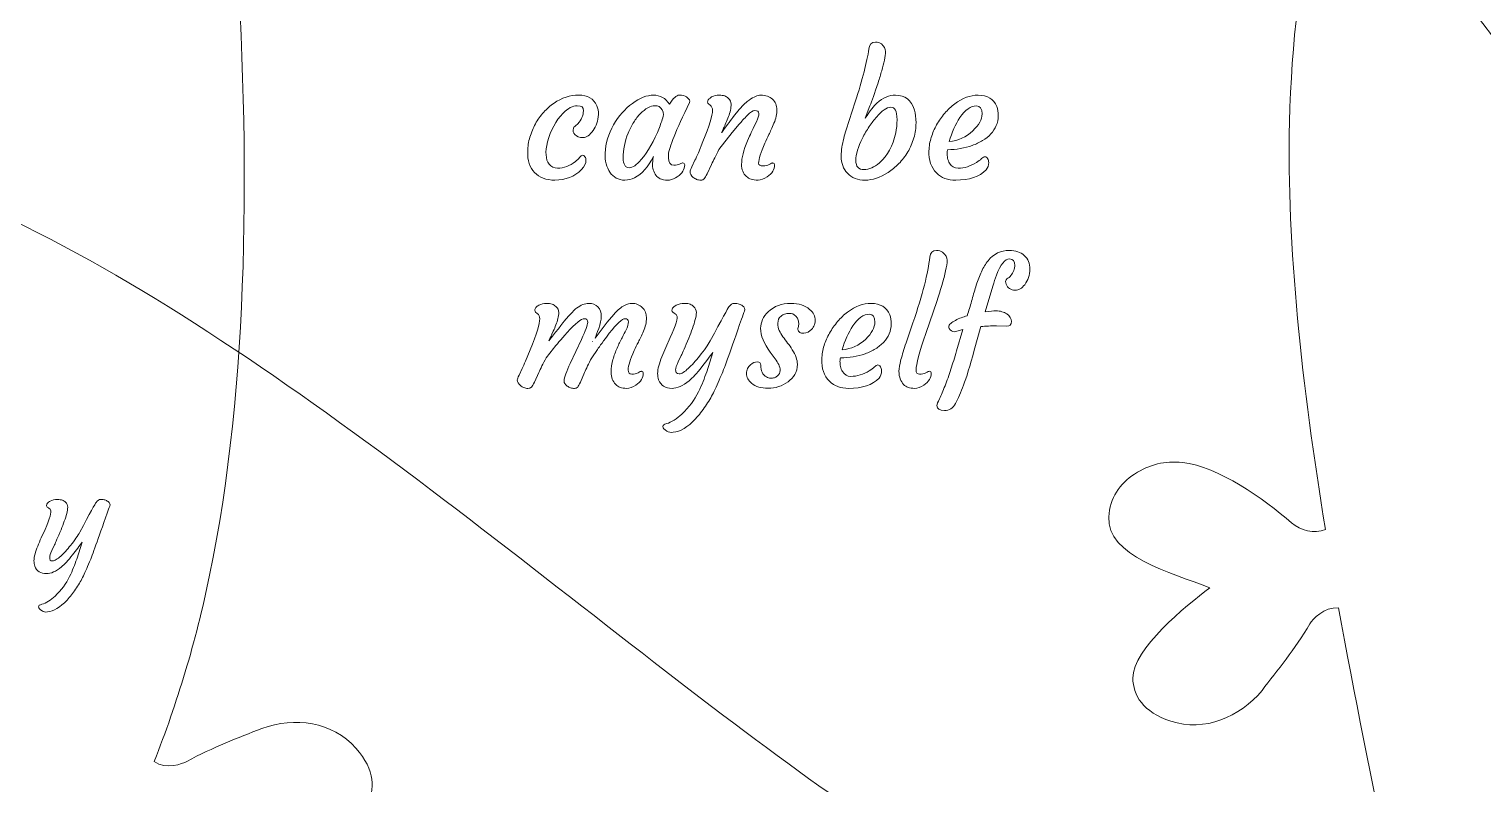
# Model space of a CAD drawing. Header units: inches. Extents: x -160 to 752, y 28 to 782.
# Drawn here: x -26.9 to 164.7, y 451.7 to 551.2 of the extents above; entities that cross this region are included whole.
import ezdxf

# ---------------------------------------------------------------- set-up
doc = ezdxf.new("R2010")
doc.units = ezdxf.units.IN
doc.header["$MEASUREMENT"] = 0
doc.layers.add('_U+0421_U+043B_U+043E_U+0439 1', color=7, linetype='Continuous')

# ---------------------------------------------------------------- blocks, each defined once
blk = doc.blocks.new('block 2')
at = {"layer": '_U+0421_U+043B_U+043E_U+0439 1', "color": 12, "lineweight": 9, "true_color": 0xe30513}
for points, knots in [([(305.09, 27.81), (184.24, 132.09), (55.29, 227.61), (-54.65, 344.61), (-130.38, 432.04), (-160.47, 554.53), (-106.38, 659.79), (-61.65, 746.82), (0.67, 769.94), (55.4, 761.15), (152.47, 745.58), (244.36, 626.03), (305, 559.17), (383.27, 640.56), (469.58, 781.89), (597.36, 753.44), (657.3, 740.1), (700.3, 699.79), (723.45, 645.65), (746.6, 591.54), (751.52, 539.49), (735.49, 482.62), (690.02, 321.27), (429.51, 136.47), (305.09, 27.81), (305.09, 27.81), (305.09, 27.81), (305.09, 27.81)], [0, 0, 0, 0, 1, 1, 1, 2, 2, 2, 3, 3, 3, 4, 4, 4, 5, 5, 5, 6, 6, 6, 7, 7, 7, 8, 8, 8, 9, 9, 9, 9]), ([(-74.6, 369.93), (-51.73, 392.1), (-28.86, 414.27), (-14.44, 445.06), (-12.86, 444.77), (-11.31, 443.51), (-10.8, 442.02), (-9.23, 437.38), (-6.3, 430.75), (-2.46, 427.86), (-0.59, 426.45), (1.41, 425.89), (3.74, 425.97), (6.08, 426.04), (8.19, 427.06), (9.54, 429.08), (12.43, 433.4), (6.17, 439.65), (2.83, 443.9), (6.79, 444.41), (15.64, 445.65), (17.61, 449.01), (18.72, 450.91), (18.76, 453.55), (16.18, 456.45), (13.07, 459.97), (8.11, 460.61), (3.79, 459.07), (0.63, 457.79), (-2.67, 456.6), (-6.11, 454.71), (-6.7, 454.39), (-8.8, 453.59), (-10.41, 454.7), (-7.37, 462.48), (-4.97, 470.27), (-3.11, 479.25), (7.32, 529.36), (-2.38, 600), (-9.7, 648.16), (-12.62, 667.31), (-15.06, 683.43), (-17.37, 696.89), (-15.87, 697.44), (-14.1, 697.02), (-12.9, 696), (-9.17, 692.83), (-3.26, 688.64), (1.52, 688.12), (3.85, 687.87), (5.86, 688.41), (7.82, 689.67), (9.79, 690.94), (11.08, 692.89), (11.2, 695.32), (11.47, 700.51), (2.89, 702.67), (-2.15, 704.61), (0.99, 707.07), (7.95, 712.67), (7.91, 716.57), (7.9, 718.77), (6.58, 721.06), (2.88, 722.23), (-1.6, 723.65), (-6.19, 721.66), (-9.11, 718.12), (-11.16, 715.4), (-13.39, 712.69), (-15.37, 709.3), (-15.71, 708.72), (-17.4, 707.02), (-19.35, 707.13), (-22.07, 722.42), (-24.5, 735.04), (-26.94, 747.65)], [0, 0, 0, 0, 1, 1, 1, 2, 2, 2, 3, 3, 3, 4, 4, 4, 5, 5, 5, 6, 6, 6, 7, 7, 7, 8, 8, 8, 9, 9, 9, 10, 10, 10, 11, 11, 11, 12, 12, 12, 13, 13, 13, 14, 14, 14, 15, 15, 15, 16, 16, 16, 17, 17, 17, 18, 18, 18, 19, 19, 19, 20, 20, 20, 21, 21, 21, 22, 22, 22, 23, 23, 23, 24, 24, 24, 25, 25, 25, 25]), ([(579.12, 671.93), (563.35, 665.62), (547.38, 659.03), (531.38, 646.39), (532.3, 644.66), (534.52, 644.38), (535.19, 644.39), (539.12, 644.46), (542.59, 643.97), (545.98, 643.63), (550.52, 642.98), (554.61, 640.09), (555.73, 635.53), (556.65, 631.76), (555.39, 629.45), (553.52, 628.29), (550.2, 626.23), (541.8, 629.26), (538.06, 630.66), (539.03, 625.35), (541.65, 616.89), (537.08, 614.42), (534.94, 613.26), (532.6, 613.35), (530.5, 614.37), (528.4, 615.39), (526.9, 616.82), (525.9, 618.95), (523.85, 623.29), (524.35, 630.52), (525.12, 635.36), (525.37, 636.92), (524.81, 638.65), (523.55, 639.64), (517.37, 633.8), (510.59, 626.3), (504.32, 617.9), (480.88, 586.49), (456.69, 534.63), (430.41, 501.71), (431.53, 500.11), (433.73, 499.78), (434.4, 499.87), (438.28, 500.41), (441.79, 500.35), (445.2, 500.42), (449.79, 500.32), (454.19, 497.95), (455.85, 493.55), (457.22, 489.92), (456.25, 487.47), (454.53, 486.1), (451.49, 483.65), (442.78, 485.65), (438.9, 486.59), (440.51, 481.43), (444.12, 473.35), (439.89, 470.35), (437.9, 468.94), (435.57, 468.75), (433.36, 469.51), (431.15, 470.26), (429.49, 471.5), (428.24, 473.49), (425.68, 477.56), (425.31, 484.79), (425.49, 489.69), (425.55, 491.26), (424.78, 492.92), (423.41, 493.75), (394.21, 462), (361.88, 456.55), (326.54, 457.86), (291.19, 459.16), (252.36, 466.43), (220.23, 490.95), (188.11, 515.47), (162.7, 557.24), (136.22, 588.28), (114.09, 614.22), (90.28, 633.24), (69, 643.8), (67.84, 642.22), (68.55, 640.1), (68.85, 639.5), (70.61, 635.99), (71.68, 632.65), (72.83, 629.44), (74.21, 625.07), (73.38, 620.13), (69.75, 617.15), (66.75, 614.69), (64.12, 614.83), (62.26, 616.01), (58.97, 618.11), (58.07, 626.99), (57.71, 630.97), (53.34, 627.79), (46.86, 621.78), (42.65, 624.83), (40.68, 626.26), (39.75, 628.4), (39.76, 630.74), (39.77, 633.07), (40.41, 635.05), (41.89, 636.87), (44.92, 640.59), (51.66, 643.27), (56.35, 644.67), (57.86, 645.12), (59.18, 646.38), (59.53, 647.94), (34.92, 656.84), (11.32, 654.93), (-10.35, 652.42)], [0, 0, 0, 0, 1, 1, 1, 2, 2, 2, 3, 3, 3, 4, 4, 4, 5, 5, 5, 6, 6, 6, 7, 7, 7, 8, 8, 8, 9, 9, 9, 10, 10, 10, 11, 11, 11, 12, 12, 12, 13, 13, 13, 14, 14, 14, 15, 15, 15, 16, 16, 16, 17, 17, 17, 18, 18, 18, 19, 19, 19, 20, 20, 20, 21, 21, 21, 22, 22, 22, 23, 23, 23, 24, 24, 24, 25, 25, 25, 26, 26, 26, 27, 27, 27, 28, 28, 28, 29, 29, 29, 30, 30, 30, 31, 31, 31, 32, 32, 32, 33, 33, 33, 34, 34, 34, 35, 35, 35, 36, 36, 36, 37, 37, 37, 38, 38, 38, 38]), ([(202.44, 671.17), (195.75, 663.17), (189.05, 655.16), (182.65, 646.94), (183.91, 645.43), (186.66, 645.78), (187.31, 645.92), (191.14, 646.8), (194.64, 647.03), (198.03, 647.39), (202.61, 647.69), (207.2, 645.7), (209.23, 641.47), (210.91, 637.97), (210.14, 635.45), (208.55, 633.93), (205.74, 631.23), (196.89, 632.47), (192.94, 633.07), (194.99, 628.07), (199.28, 620.34), (195.32, 616.98), (193.46, 615.41), (191.15, 615.01), (188.89, 615.58), (186.62, 616.15), (184.86, 617.24), (183.44, 619.11), (180.55, 622.94), (179.55, 630.12), (179.31, 635.01), (179.24, 636.59), (178.33, 638.17), (176.89, 638.88), (156.3, 611.06), (140.22, 580.92), (139.22, 538.99), (138.83, 522.56), (140.86, 504.25), (143.95, 485.26), (142.45, 484.71), (140.68, 485.14), (139.48, 486.16), (135.77, 489.35), (129.88, 493.57), (125.1, 494.11), (122.77, 494.37), (120.76, 493.84), (118.8, 492.59), (116.82, 491.33), (115.52, 489.39), (115.39, 486.96), (115.1, 481.77), (123.66, 479.57), (128.7, 477.61), (125.55, 475.16), (118.56, 469.59), (118.57, 465.69), (118.58, 463.49), (119.89, 461.2), (123.58, 460.01), (128.05, 458.57), (132.65, 460.54), (135.59, 464.06), (137.66, 466.77), (139.89, 469.47), (141.9, 472.85), (142.24, 473.43), (143.74, 475.08), (145.69, 474.96), (153.89, 429.36), (167.2, 379.68), (169.63, 336.63), (171.52, 302.97), (166.76, 273.36), (158.81, 245.7), (157.22, 245.88), (155.92, 246.8), (155.31, 248.26), (153.42, 252.77), (150.03, 259.18), (146, 261.79), (144.03, 263.07), (142, 263.49), (139.68, 263.25), (137.35, 263.01), (135.32, 261.85), (134.11, 259.74), (131.53, 255.23), (138.21, 249.43), (141.84, 245.43), (137.93, 244.64), (129.19, 242.79), (127.46, 239.29), (126.48, 237.32), (126.63, 234.69), (129.4, 231.97), (132.76, 228.68), (137.75, 228.39), (141.95, 230.23), (145.01, 231.72), (148.22, 233.14), (151.52, 235.27), (152.09, 235.63), (154.12, 236.57), (155.81, 235.58), (148.91, 213.97), (140.15, 193.26), (131.51, 172.71)], [0, 0, 0, 0, 1, 1, 1, 2, 2, 2, 3, 3, 3, 4, 4, 4, 5, 5, 5, 6, 6, 6, 7, 7, 7, 8, 8, 8, 9, 9, 9, 10, 10, 10, 11, 11, 11, 12, 12, 12, 13, 13, 13, 14, 14, 14, 15, 15, 15, 16, 16, 16, 17, 17, 17, 18, 18, 18, 19, 19, 19, 20, 20, 20, 21, 21, 21, 22, 22, 22, 23, 23, 23, 24, 24, 24, 25, 25, 25, 26, 26, 26, 27, 27, 27, 28, 28, 28, 29, 29, 29, 30, 30, 30, 31, 31, 31, 32, 32, 32, 33, 33, 33, 34, 34, 34, 35, 35, 35, 36, 36, 36, 36]), ([(-133.18, 526.04), (-108.39, 533.44), (-83.6, 540.85), (-55.47, 535.1), (-54.61, 536.86), (-55.84, 539.06), (-56.24, 539.6), (-58.58, 542.75), (-60.21, 545.86), (-61.91, 548.81), (-64.03, 552.88), (-64.07, 557.88), (-61.02, 561.45), (-58.5, 564.4), (-55.88, 564.72), (-53.85, 563.88), (-50.24, 562.39), (-47.8, 553.8), (-46.76, 549.95), (-43.01, 553.84), (-37.67, 560.89), (-33, 558.62), (-30.8, 557.56), (-29.51, 555.61), (-29.12, 553.31), (-28.72, 551.01), (-29.01, 548.95), (-30.14, 546.9), (-32.48, 542.7), (-38.64, 538.89), (-43.02, 536.7), (-44.43, 535.99), (-45.61, 534.2), (-45.68, 532.6), (-43.53, 531.93), (-41.35, 531.19), (-39.15, 530.35), (-4.07, 517.06), (36.62, 481.68), (67.42, 458.65), (98.21, 435.62), (119.11, 424.94), (144.76, 406.58), (170.42, 388.23), (200.83, 362.19), (232.92, 357.15), (265.02, 352.1), (298.81, 368.05), (336.18, 364.29), (362.16, 361.67), (390.05, 349.49), (418.01, 335.27), (417.56, 333.74), (416.16, 332.58), (414.62, 332.23), (409.84, 331.15), (402.94, 328.94), (399.66, 325.43), (398.06, 323.72), (397.29, 321.79), (397.12, 319.46), (396.95, 317.13), (397.73, 314.93), (399.6, 313.37), (403.59, 310.04), (410.47, 315.6), (415.05, 318.47), (415.14, 314.48), (415.43, 305.55), (418.57, 303.23), (420.34, 301.93), (422.95, 301.61), (426.11, 303.86), (429.94, 306.59), (431.11, 311.46), (430.03, 315.92), (429.09, 319.19), (428.26, 322.6), (426.74, 326.22), (426.48, 326.84), (425.92, 329.01), (427.18, 330.5), (436.29, 325.75), (445.6, 320.79), (454.68, 316.03), (470.92, 307.53), (487.23, 299.46), (503.26, 291.59), (502.8, 290.06), (501.4, 288.89), (499.86, 288.55), (495.08, 287.47), (488.18, 285.26), (484.9, 281.75), (483.3, 280.03), (482.53, 278.11), (482.36, 275.78), (482.19, 273.45), (482.97, 271.25), (484.84, 269.68), (488.83, 266.36), (495.71, 271.91), (500.29, 274.79), (500.38, 270.79), (500.67, 261.87), (503.81, 259.55), (505.58, 258.24), (508.2, 257.93), (511.36, 260.18), (515.18, 262.91), (516.35, 267.77), (515.27, 272.23), (514.33, 275.51), (513.5, 278.92), (511.98, 282.54), (511.72, 283.16), (511.3, 285.41), (512.56, 286.9), (532.97, 276.97), (553.26, 267.38), (573.56, 257.79)], [0, 0, 0, 0, 1, 1, 1, 2, 2, 2, 3, 3, 3, 4, 4, 4, 5, 5, 5, 6, 6, 6, 7, 7, 7, 8, 8, 8, 9, 9, 9, 10, 10, 10, 11, 11, 11, 12, 12, 12, 13, 13, 13, 14, 14, 14, 15, 15, 15, 16, 16, 16, 17, 17, 17, 18, 18, 18, 19, 19, 19, 20, 20, 20, 21, 21, 21, 22, 22, 22, 23, 23, 23, 24, 24, 24, 25, 25, 25, 26, 26, 26, 27, 27, 27, 28, 28, 28, 29, 29, 29, 30, 30, 30, 31, 31, 31, 32, 32, 32, 33, 33, 33, 34, 34, 34, 35, 35, 35, 36, 36, 36, 37, 37, 37, 38, 38, 38, 39, 39, 39, 40, 40, 40, 40])]:
    blk.add_open_spline(points, degree=3, knots=knots, dxfattribs=at)
at = {"layer": '_U+0421_U+043B_U+043E_U+0439 1', "lineweight": 0}
for points, knots in [([(80.13, 534.48), (80.13, 534.89), (80.16, 535.29), (80.22, 535.67), (80.28, 536.05), (80.36, 536.43), (80.46, 536.82), (80.55, 537.2), (80.66, 537.59), (80.78, 537.98), (80.78, 537.98), (81.98, 541.64), (81.98, 541.64), (82.93, 544.62), (83.53, 546.94), (83.77, 548.61), (83.85, 549.21), (84.15, 549.52), (84.65, 549.52), (84.95, 549.52), (85.21, 549.44), (85.42, 549.28), (85.79, 548.97), (85.98, 548.65), (85.97, 548.3), (85.96, 547.95), (85.91, 547.57), (85.82, 547.14), (85.73, 546.71), (85.61, 546.25), (85.47, 545.75), (85.33, 545.25), (85.17, 544.73), (84.99, 544.17), (84.52, 542.76), (84.16, 541.74), (83.92, 541.11), (83.92, 541.11), (83.31, 539.51), (83.31, 539.51), (83.93, 540.48), (84.44, 541.14), (84.83, 541.49), (85.62, 542.19), (86.44, 542.53), (87.29, 542.53), (88.54, 542.53), (89.38, 541.88), (89.79, 540.57), (89.92, 540.12), (89.99, 539.56), (89.99, 538.89), (89.99, 538.22), (89.9, 537.55), (89.7, 536.89), (89.5, 536.23), (89.24, 535.61), (88.9, 535.04), (88.56, 534.48), (88.17, 533.96), (87.72, 533.5), (87.28, 533.05), (86.81, 532.66), (86.32, 532.34), (85.27, 531.67), (84.26, 531.33), (83.28, 531.33), (82.29, 531.33), (81.52, 531.63), (80.95, 532.23), (80.4, 532.83), (80.13, 533.58), (80.13, 534.48), (80.13, 534.48), (80.13, 534.48), (80.13, 534.48)], [0, 0, 0, 0, 1, 1, 1, 2, 2, 2, 3, 3, 3, 4, 4, 4, 5, 5, 5, 6, 6, 6, 7, 7, 7, 8, 8, 8, 9, 9, 9, 10, 10, 10, 11, 11, 11, 12, 12, 12, 13, 13, 13, 14, 14, 14, 15, 15, 15, 16, 16, 16, 17, 17, 17, 18, 18, 18, 19, 19, 19, 20, 20, 20, 21, 21, 21, 22, 22, 22, 23, 23, 23, 24, 24, 24, 25, 25, 25, 25]), ([(38.81, 535.14), (38.82, 535.76), (38.92, 536.38), (39.1, 537), (39.29, 537.61), (39.53, 538.2), (39.83, 538.75), (40.14, 539.3), (40.5, 539.81), (40.92, 540.27), (41.33, 540.74), (41.79, 541.14), (42.28, 541.47), (43.31, 542.18), (44.4, 542.53), (45.53, 542.53), (46.7, 542.53), (47.5, 542.07), (47.93, 541.13), (48.08, 540.8), (48.15, 540.41), (48.13, 539.99), (48.12, 539.56), (48.05, 539.17), (47.92, 538.82), (47.79, 538.46), (47.63, 538.15), (47.44, 537.87), (47, 537.24), (46.56, 536.93), (46.12, 536.93), (45.63, 536.93), (45.26, 537.06), (45.03, 537.33), (44.82, 537.57), (44.76, 537.84), (44.84, 538.16), (44.86, 538.25), (44.92, 538.34), (45.03, 538.41), (45.14, 538.49), (45.27, 538.61), (45.44, 538.77), (45.9, 539.26), (46.14, 539.83), (46.16, 540.48), (46.18, 540.92), (45.91, 541.14), (45.35, 541.14), (44.75, 541.14), (44.12, 540.81), (43.46, 540.13), (42.51, 539.15), (41.83, 537.9), (41.44, 536.37), (41.09, 535.04), (41.16, 534.07), (41.63, 533.45), (41.91, 533.09), (42.28, 532.91), (42.76, 532.91), (43.57, 532.91), (44.35, 533.2), (45.1, 533.77), (45.33, 533.95), (45.52, 534.13), (45.66, 534.32), (45.8, 534.51), (45.94, 534.6), (46.06, 534.6), (46.18, 534.6), (46.28, 534.54), (46.36, 534.42), (46.45, 534.31), (46.49, 534.15), (46.49, 533.97), (46.49, 533.54), (46.3, 533.13), (45.92, 532.72), (44.95, 531.79), (43.78, 531.33), (42.41, 531.33), (41.25, 531.33), (40.35, 531.66), (39.71, 532.33), (39.08, 532.98), (38.78, 533.92), (38.81, 535.14), (38.81, 535.14), (38.81, 535.14), (38.81, 535.14)], [0, 0, 0, 0, 1, 1, 1, 2, 2, 2, 3, 3, 3, 4, 4, 4, 5, 5, 5, 6, 6, 6, 7, 7, 7, 8, 8, 8, 9, 9, 9, 10, 10, 10, 11, 11, 11, 12, 12, 12, 13, 13, 13, 14, 14, 14, 15, 15, 15, 16, 16, 16, 17, 17, 17, 18, 18, 18, 19, 19, 19, 20, 20, 20, 21, 21, 21, 22, 22, 22, 23, 23, 23, 24, 24, 24, 25, 25, 25, 26, 26, 26, 27, 27, 27, 28, 28, 28, 29, 29, 29, 30, 30, 30, 30]), ([(57.35, 534.29), (57.35, 533.63), (57.58, 533.3), (58.05, 533.3), (58.37, 533.3), (58.64, 533.35), (58.84, 533.45), (59.06, 533.55), (59.2, 533.6), (59.27, 533.6), (59.42, 533.6), (59.5, 533.52), (59.5, 533.36), (59.5, 532.75), (59.17, 532.22), (58.53, 531.78), (57.85, 531.31), (57.16, 531.2), (56.45, 531.44), (55.99, 531.6), (55.64, 531.96), (55.42, 532.5), (55.31, 532.78), (55.26, 533.03), (55.26, 533.26), (55.26, 533.63), (55.29, 534.02), (55.37, 534.44), (54.7, 533.08), (53.87, 532.14), (52.89, 531.63), (52.49, 531.43), (52.08, 531.33), (51.63, 531.33), (51.19, 531.33), (50.81, 531.42), (50.48, 531.6), (50.16, 531.78), (49.88, 532.04), (49.65, 532.36), (49.19, 533.03), (48.98, 533.87), (49.02, 534.89), (49.06, 536.16), (49.44, 537.41), (50.14, 538.63), (50.8, 539.77), (51.62, 540.71), (52.61, 541.43), (53.6, 542.17), (54.53, 542.53), (55.4, 542.53), (56.26, 542.53), (56.96, 542.14), (57.49, 541.34), (57.98, 542.14), (58.42, 542.53), (58.8, 542.53), (59.2, 542.53), (59.51, 542.46), (59.72, 542.31), (60.12, 542.03), (60.25, 541.77), (60.14, 541.56), (58.34, 537.89), (57.42, 535.6), (57.37, 534.7), (57.36, 534.57), (57.35, 534.43), (57.35, 534.29), (57.35, 534.29), (57.35, 534.29), (57.35, 534.29)], [0, 0, 0, 0, 1, 1, 1, 2, 2, 2, 3, 3, 3, 4, 4, 4, 5, 5, 5, 6, 6, 6, 7, 7, 7, 8, 8, 8, 9, 9, 9, 10, 10, 10, 11, 11, 11, 12, 12, 12, 13, 13, 13, 14, 14, 14, 15, 15, 15, 16, 16, 16, 17, 17, 17, 18, 18, 18, 19, 19, 19, 20, 20, 20, 21, 21, 21, 22, 22, 22, 23, 23, 23, 24, 24, 24, 24]), ([(68.7, 540.51), (68.48, 540.51), (68.16, 540.29), (67.75, 539.87), (67.34, 539.44), (66.99, 539.06), (66.69, 538.71), (66.69, 538.71), (65.78, 537.61), (65.78, 537.61), (65.78, 537.61), (64.02, 535.37), (64.02, 535.37), (63.61, 534.58), (63.28, 533.93), (63.04, 533.41), (63.04, 533.41), (62.46, 532.16), (62.46, 532.16), (62.31, 531.86), (62.18, 531.64), (62.07, 531.52), (61.96, 531.39), (61.81, 531.33), (61.62, 531.33), (61.43, 531.33), (61.25, 531.36), (61.08, 531.43), (60.9, 531.5), (60.75, 531.59), (60.62, 531.69), (60.35, 531.92), (60.21, 532.17), (60.21, 532.44), (60.21, 532.55), (60.29, 532.76), (60.45, 533.08), (60.45, 533.08), (60.86, 533.95), (60.86, 533.95), (60.99, 534.2), (61.14, 534.53), (61.31, 534.93), (61.31, 534.93), (61.91, 536.4), (61.91, 536.4), (62.75, 538.51), (63.18, 539.87), (63.18, 540.49), (63.18, 540.82), (63.07, 541.06), (62.85, 541.22), (62.85, 541.22), (62.64, 541.37), (62.64, 541.37), (62.56, 541.42), (62.53, 541.5), (62.53, 541.63), (62.53, 541.75), (62.58, 541.87), (62.67, 541.99), (62.77, 542.1), (62.9, 542.2), (63.05, 542.29), (63.38, 542.45), (63.7, 542.53), (64.02, 542.53), (64.35, 542.53), (64.6, 542.5), (64.78, 542.43), (64.96, 542.35), (65.11, 542.26), (65.23, 542.14), (65.5, 541.89), (65.63, 541.63), (65.63, 541.36), (65.63, 541.08), (65.59, 540.81), (65.53, 540.54), (65.46, 540.26), (65.38, 539.98), (65.27, 539.7), (65.17, 539.42), (65.06, 539.14), (64.94, 538.87), (64.83, 538.6), (64.72, 538.36), (64.63, 538.16), (64.63, 538.16), (64.42, 537.7), (64.42, 537.7), (64.36, 537.59), (64.35, 537.55), (64.38, 537.59), (65.17, 538.69), (65.69, 539.4), (65.94, 539.72), (65.94, 539.72), (66.69, 540.62), (66.69, 540.62), (67.24, 541.26), (67.67, 541.68), (67.99, 541.89), (68.63, 542.32), (69.12, 542.53), (69.49, 542.53), (69.86, 542.53), (70.16, 542.49), (70.41, 542.39), (70.66, 542.3), (70.88, 542.17), (71.07, 542), (71.46, 541.63), (71.66, 541.17), (71.66, 540.61), (71.66, 540.04), (71.53, 539.45), (71.27, 538.83), (71.01, 538.22), (70.79, 537.72), (70.6, 537.34), (70.41, 536.96), (70.23, 536.57), (70.06, 536.18), (69.52, 534.98), (69.25, 534.11), (69.25, 533.57), (69.25, 533.33), (69.45, 533.2), (69.83, 533.2), (70.13, 533.2), (70.41, 533.27), (70.65, 533.4), (70.9, 533.53), (71.06, 533.59), (71.13, 533.59), (71.28, 533.59), (71.36, 533.51), (71.36, 533.36), (71.36, 532.73), (71.03, 532.2), (70.38, 531.77), (69.94, 531.48), (69.54, 531.33), (69.18, 531.33), (68.81, 531.33), (68.51, 531.37), (68.27, 531.45), (68.03, 531.52), (67.82, 531.65), (67.63, 531.82), (67.21, 532.2), (67, 532.73), (67, 533.41), (67, 534.24), (67.26, 535.28), (67.78, 536.52), (68.16, 537.37), (68.43, 537.95), (68.59, 538.27), (68.59, 538.27), (68.95, 539.03), (68.95, 539.03), (69.17, 539.48), (69.28, 539.85), (69.28, 540.11), (69.28, 540.37), (69.09, 540.51), (68.7, 540.51), (68.7, 540.51), (68.7, 540.51), (68.7, 540.51)], [0, 0, 0, 0, 1, 1, 1, 2, 2, 2, 3, 3, 3, 4, 4, 4, 5, 5, 5, 6, 6, 6, 7, 7, 7, 8, 8, 8, 9, 9, 9, 10, 10, 10, 11, 11, 11, 12, 12, 12, 13, 13, 13, 14, 14, 14, 15, 15, 15, 16, 16, 16, 17, 17, 17, 18, 18, 18, 19, 19, 19, 20, 20, 20, 21, 21, 21, 22, 22, 22, 23, 23, 23, 24, 24, 24, 25, 25, 25, 26, 26, 26, 27, 27, 27, 28, 28, 28, 29, 29, 29, 30, 30, 30, 31, 31, 31, 32, 32, 32, 33, 33, 33, 34, 34, 34, 35, 35, 35, 36, 36, 36, 37, 37, 37, 38, 38, 38, 39, 39, 39, 40, 40, 40, 41, 41, 41, 42, 42, 42, 43, 43, 43, 44, 44, 44, 45, 45, 45, 46, 46, 46, 47, 47, 47, 48, 48, 48, 49, 49, 49, 50, 50, 50, 51, 51, 51, 52, 52, 52, 53, 53, 53, 54, 54, 54, 55, 55, 55, 56, 56, 56, 57, 57, 57, 57]), ([(91.69, 535.19), (91.71, 535.81), (91.82, 536.41), (92, 536.97), (92.18, 537.54), (92.41, 538.09), (92.71, 538.62), (93.02, 539.16), (93.37, 539.66), (93.77, 540.14), (94.17, 540.61), (94.61, 541.03), (95.09, 541.39), (96.11, 542.15), (97.14, 542.53), (98.19, 542.53), (99.41, 542.53), (100.22, 542.03), (100.63, 541.02), (100.77, 540.68), (100.84, 540.28), (100.83, 539.81), (100.83, 539.34), (100.74, 538.91), (100.57, 538.51), (100.39, 538.11), (100.16, 537.75), (99.85, 537.42), (99.55, 537.1), (99.19, 536.81), (98.77, 536.55), (98.35, 536.29), (97.9, 536.08), (97.4, 535.9), (96.39, 535.54), (95.3, 535.35), (94.14, 535.34), (94.11, 535.24), (94.09, 535.09), (94.09, 534.89), (94.08, 534.69), (94.1, 534.47), (94.15, 534.22), (94.2, 533.97), (94.29, 533.75), (94.41, 533.56), (94.67, 533.13), (95.04, 532.91), (95.53, 532.91), (96.36, 532.91), (97.16, 533.16), (97.95, 533.65), (98.23, 533.81), (98.45, 533.98), (98.63, 534.16), (98.8, 534.33), (98.96, 534.42), (99.09, 534.42), (99.21, 534.42), (99.33, 534.34), (99.42, 534.19), (99.52, 534.03), (99.57, 533.86), (99.57, 533.66), (99.57, 533.29), (99.46, 532.96), (99.25, 532.68), (98.35, 531.78), (97, 531.33), (95.22, 531.33), (94.17, 531.33), (93.33, 531.64), (92.7, 532.27), (91.98, 532.99), (91.65, 533.96), (91.69, 535.19), (91.69, 535.19), (91.69, 535.19), (91.69, 535.19)], [0, 0, 0, 0, 1, 1, 1, 2, 2, 2, 3, 3, 3, 4, 4, 4, 5, 5, 5, 6, 6, 6, 7, 7, 7, 8, 8, 8, 9, 9, 9, 10, 10, 10, 11, 11, 11, 12, 12, 12, 13, 13, 13, 14, 14, 14, 15, 15, 15, 16, 16, 16, 17, 17, 17, 18, 18, 18, 19, 19, 19, 20, 20, 20, 21, 21, 21, 22, 22, 22, 23, 23, 23, 24, 24, 24, 25, 25, 25, 26, 26, 26, 26]), ([(51.4, 534.25), (51.4, 533.39), (51.67, 532.96), (52.22, 532.96), (52.64, 532.96), (53.16, 533.32), (53.78, 534.03), (54.68, 535.08), (55.48, 536.5), (56.17, 538.28), (56.39, 538.84), (56.58, 539.39), (56.73, 539.95), (56.7, 540.44), (56.49, 540.8), (56.12, 541.02), (55.99, 541.1), (55.8, 541.14), (55.54, 541.14), (55.29, 541.14), (54.99, 541.05), (54.65, 540.86), (54.31, 540.67), (53.98, 540.42), (53.66, 540.1), (53.35, 539.78), (53.05, 539.4), (52.78, 538.96), (52.5, 538.52), (52.26, 538.04), (52.05, 537.53), (51.62, 536.42), (51.4, 535.33), (51.4, 534.25), (51.4, 534.25), (51.4, 534.25), (51.4, 534.25)], [0, 0, 0, 0, 1, 1, 1, 2, 2, 2, 3, 3, 3, 4, 4, 4, 5, 5, 5, 6, 6, 6, 7, 7, 7, 8, 8, 8, 9, 9, 9, 10, 10, 10, 11, 11, 11, 12, 12, 12, 12]), ([(83.13, 532.72), (83.8, 532.72), (84.49, 533.02), (85.18, 533.62), (86.24, 534.54), (86.95, 535.85), (87.31, 537.55), (87.43, 538.1), (87.49, 538.69), (87.49, 539.29), (87.49, 539.89), (87.42, 540.32), (87.29, 540.56), (87.15, 540.81), (86.95, 540.93), (86.66, 540.93), (86.38, 540.93), (86.08, 540.81), (85.78, 540.58), (85.47, 540.36), (85.15, 540.05), (84.82, 539.68), (84.48, 539.3), (84.15, 538.87), (83.82, 538.38), (83.49, 537.89), (83.19, 537.38), (82.93, 536.86), (82.35, 535.71), (82.06, 534.73), (82.06, 533.93), (82.06, 533.12), (82.41, 532.72), (83.13, 532.72), (83.13, 532.72), (83.13, 532.72), (83.13, 532.72)], [0, 0, 0, 0, 1, 1, 1, 2, 2, 2, 3, 3, 3, 4, 4, 4, 5, 5, 5, 6, 6, 6, 7, 7, 7, 8, 8, 8, 9, 9, 9, 10, 10, 10, 11, 11, 11, 12, 12, 12, 12]), ([(97.95, 541.11), (97.2, 541.11), (96.48, 540.59), (95.78, 539.57), (95.2, 538.68), (94.72, 537.63), (94.37, 536.41), (95.56, 536.53), (96.6, 537), (97.48, 537.83), (98.28, 538.6), (98.69, 539.34), (98.69, 540.05), (98.69, 540.75), (98.44, 541.11), (97.95, 541.11), (97.95, 541.11), (97.95, 541.11), (97.95, 541.11)], [0, 0, 0, 0, 1, 1, 1, 2, 2, 2, 3, 3, 3, 4, 4, 4, 5, 5, 5, 6, 6, 6, 6]), ([(88.35, 504.41), (88.17, 504.6), (88.02, 504.84), (87.91, 505.13), (87.8, 505.41), (87.74, 505.75), (87.74, 506.13), (87.74, 506.52), (87.83, 507.03), (88.01, 507.67), (88.18, 508.32), (88.41, 509.05), (88.68, 509.87), (88.68, 509.87), (89.58, 512.54), (89.58, 512.54), (90.86, 516.26), (91.6, 519.13), (91.8, 521.16), (91.86, 521.76), (92.16, 522.07), (92.68, 522.07), (93.01, 522.07), (93.28, 521.98), (93.49, 521.83), (93.91, 521.51), (94.11, 521.16), (94.1, 520.78), (94.08, 520.39), (94.01, 519.92), (93.89, 519.37), (93.77, 518.81), (93.61, 518.21), (93.42, 517.56), (93.23, 516.9), (93, 516.21), (92.76, 515.48), (92.76, 515.48), (91.27, 511.12), (91.27, 511.12), (90.42, 508.65), (90, 507.05), (90, 506.33), (90, 505.95), (90.16, 505.75), (90.47, 505.75), (90.77, 505.75), (91.04, 505.82), (91.29, 505.95), (91.54, 506.07), (91.7, 506.14), (91.77, 506.14), (91.92, 506.14), (91.99, 506.06), (91.99, 505.91), (91.99, 505.28), (91.67, 504.74), (91.02, 504.32), (90.58, 504.02), (90.18, 503.88), (89.82, 503.88), (89.46, 503.88), (89.17, 503.92), (88.95, 504.01), (88.73, 504.09), (88.52, 504.22), (88.35, 504.41), (88.35, 504.41), (88.35, 504.41), (88.35, 504.41)], [0, 0, 0, 0, 1, 1, 1, 2, 2, 2, 3, 3, 3, 4, 4, 4, 5, 5, 5, 6, 6, 6, 7, 7, 7, 8, 8, 8, 9, 9, 9, 10, 10, 10, 11, 11, 11, 12, 12, 12, 13, 13, 13, 14, 14, 14, 15, 15, 15, 16, 16, 16, 17, 17, 17, 18, 18, 18, 19, 19, 19, 20, 20, 20, 21, 21, 21, 22, 22, 22, 23, 23, 23, 23]), ([(92.74, 501.62), (92.74, 501.77), (92.86, 502.07), (93.08, 502.52), (93.31, 502.97), (93.55, 503.54), (93.82, 504.23), (94.09, 504.92), (94.34, 505.65), (94.59, 506.4), (94.83, 507.15), (95.08, 507.95), (95.33, 508.81), (95.33, 508.81), (96.17, 511.64), (96.17, 511.64), (96.17, 511.64), (95.05, 511.34), (95.05, 511.34), (94.77, 511.34), (94.54, 511.49), (94.36, 511.78), (94.32, 511.86), (94.3, 511.95), (94.3, 512.06), (94.3, 512.16), (94.39, 512.29), (94.56, 512.44), (94.73, 512.59), (94.94, 512.72), (95.19, 512.85), (95.69, 513.11), (96.2, 513.31), (96.73, 513.44), (96.73, 513.44), (96.83, 513.74), (96.83, 513.74), (97.02, 514.34), (97.21, 514.97), (97.38, 515.61), (97.56, 516.26), (97.74, 516.89), (97.94, 517.5), (98.14, 518.12), (98.36, 518.71), (98.61, 519.26), (98.86, 519.81), (99.15, 520.3), (99.49, 520.71), (100.23, 521.61), (101.17, 522.07), (102.29, 522.07), (103.12, 522.07), (103.78, 521.84), (104.26, 521.4), (104.75, 520.96), (104.99, 520.36), (104.99, 519.6), (104.99, 518.81), (104.77, 518.13), (104.32, 517.55), (103.94, 517.07), (103.51, 516.83), (103.05, 516.83), (102.47, 516.83), (102.08, 517.09), (101.87, 517.63), (101.81, 517.76), (101.79, 517.87), (101.79, 517.97), (101.79, 518.12), (101.89, 518.27), (102.11, 518.4), (102.5, 518.7), (102.77, 519.1), (102.93, 519.6), (102.98, 519.76), (103.01, 519.91), (103.01, 520.06), (103.01, 520.65), (102.78, 520.94), (102.32, 520.94), (101.69, 520.94), (101.11, 520.23), (100.59, 518.8), (100.43, 518.37), (100.27, 517.89), (100.11, 517.37), (100.11, 517.37), (99.1, 513.95), (99.1, 513.95), (99.75, 514.05), (100.23, 514.1), (100.52, 514.1), (100.82, 514.1), (101.08, 514.06), (101.31, 513.99), (101.54, 513.92), (101.75, 513.83), (101.94, 513.71), (102.36, 513.43), (102.57, 513.09), (102.57, 512.68), (102.57, 512.27), (102.37, 512.07), (101.97, 512.07), (101.97, 512.07), (100.6, 512.12), (100.6, 512.12), (99.86, 512.12), (99.18, 512.09), (98.55, 512.02), (98.55, 512.02), (97.67, 508.92), (97.67, 508.92), (97.09, 506.81), (96.62, 505.28), (96.26, 504.32), (95.9, 503.36), (95.55, 502.54), (95.2, 501.88), (94.88, 501.27), (94.39, 500.97), (93.73, 500.97), (93.07, 500.97), (92.74, 501.19), (92.74, 501.62), (92.74, 501.62), (92.74, 501.62), (92.74, 501.62)], [0, 0, 0, 0, 1, 1, 1, 2, 2, 2, 3, 3, 3, 4, 4, 4, 5, 5, 5, 6, 6, 6, 7, 7, 7, 8, 8, 8, 9, 9, 9, 10, 10, 10, 11, 11, 11, 12, 12, 12, 13, 13, 13, 14, 14, 14, 15, 15, 15, 16, 16, 16, 17, 17, 17, 18, 18, 18, 19, 19, 19, 20, 20, 20, 21, 21, 21, 22, 22, 22, 23, 23, 23, 24, 24, 24, 25, 25, 25, 26, 26, 26, 27, 27, 27, 28, 28, 28, 29, 29, 29, 30, 30, 30, 31, 31, 31, 32, 32, 32, 33, 33, 33, 34, 34, 34, 35, 35, 35, 36, 36, 36, 37, 37, 37, 38, 38, 38, 39, 39, 39, 40, 40, 40, 41, 41, 41, 42, 42, 42, 43, 43, 43, 43]), ([(46.28, 513.06), (45.86, 513.06), (45.11, 512.46), (44, 511.25), (43.18, 510.32), (42.58, 509.61), (42.21, 509.14), (42.21, 509.14), (41.25, 507.92), (41.25, 507.92), (40.83, 507.13), (40.51, 506.48), (40.27, 505.96), (40.27, 505.96), (39.69, 504.71), (39.69, 504.71), (39.54, 504.4), (39.41, 504.19), (39.3, 504.06), (39.19, 503.94), (39.04, 503.88), (38.85, 503.88), (38.66, 503.88), (38.48, 503.91), (38.31, 503.98), (38.13, 504.05), (37.98, 504.13), (37.85, 504.24), (37.58, 504.47), (37.44, 504.72), (37.44, 504.99), (37.44, 505.1), (37.52, 505.31), (37.68, 505.62), (37.68, 505.62), (38.09, 506.49), (38.09, 506.49), (38.21, 506.75), (38.36, 507.08), (38.53, 507.48), (38.53, 507.48), (39.14, 508.95), (39.14, 508.95), (39.98, 511.06), (40.4, 512.42), (40.4, 513.04), (40.4, 513.36), (40.29, 513.61), (40.08, 513.76), (40.08, 513.76), (39.86, 513.91), (39.86, 513.91), (39.79, 513.97), (39.76, 514.05), (39.76, 514.18), (39.76, 514.3), (39.81, 514.42), (39.9, 514.54), (40, 514.65), (40.12, 514.75), (40.28, 514.84), (40.6, 515), (40.93, 515.08), (41.25, 515.08), (41.58, 515.08), (41.83, 515.04), (42.02, 514.98), (42.21, 514.9), (42.37, 514.81), (42.5, 514.69), (42.77, 514.44), (42.91, 514.17), (42.91, 513.9), (42.91, 513.63), (42.87, 513.36), (42.8, 513.08), (42.73, 512.81), (42.64, 512.53), (42.53, 512.24), (42.43, 511.96), (42.31, 511.69), (42.19, 511.42), (41.91, 510.81), (41.73, 510.43), (41.66, 510.29), (41.59, 510.15), (41.57, 510.1), (41.6, 510.14), (42.91, 511.83), (43.7, 512.83), (43.96, 513.14), (44.51, 513.78), (44.94, 514.21), (45.25, 514.45), (45.81, 514.87), (46.35, 515.08), (46.85, 515.08), (47.35, 515.08), (47.76, 514.92), (48.06, 514.61), (48.36, 514.29), (48.51, 513.88), (48.51, 513.37), (48.51, 512.91), (48.39, 512.39), (48.17, 511.78), (47.94, 511.17), (47.78, 510.75), (47.7, 510.5), (47.7, 510.5), (49.28, 512.59), (49.28, 512.59), (49.28, 512.59), (50.16, 513.64), (50.16, 513.64), (50.69, 514.23), (51.15, 514.62), (51.55, 514.8), (51.95, 514.99), (52.28, 515.08), (52.53, 515.08), (52.79, 515.08), (53.04, 515.04), (53.28, 514.94), (53.53, 514.85), (53.74, 514.72), (53.91, 514.55), (54.28, 514.2), (54.46, 513.73), (54.46, 513.15), (54.46, 512.6), (54.33, 512.02), (54.07, 511.44), (53.81, 510.85), (53.59, 510.37), (53.4, 509.99), (53.21, 509.62), (53.02, 509.24), (52.84, 508.86), (52.32, 507.72), (52.06, 506.88), (52.06, 506.33), (52.06, 505.95), (52.21, 505.75), (52.53, 505.75), (52.83, 505.75), (53.1, 505.82), (53.35, 505.95), (53.59, 506.07), (53.76, 506.14), (53.82, 506.14), (53.97, 506.14), (54.05, 506.06), (54.05, 505.91), (54.05, 505.28), (53.73, 504.74), (53.07, 504.32), (52.64, 504.02), (52.24, 503.88), (51.88, 503.88), (51.52, 503.88), (51.23, 503.92), (51.01, 504.01), (50.78, 504.09), (50.59, 504.22), (50.41, 504.41), (50.01, 504.83), (49.81, 505.35), (49.81, 505.97), (49.81, 506.59), (49.88, 507.16), (50.04, 507.68), (50.2, 508.2), (50.38, 508.71), (50.6, 509.2), (50.81, 509.69), (51.03, 510.14), (51.25, 510.55), (51.46, 510.96), (51.63, 511.29), (51.75, 511.53), (51.98, 512.03), (52.09, 512.4), (52.09, 512.64), (52.09, 512.91), (51.94, 513.06), (51.65, 513.06), (51.26, 513.06), (50.57, 512.42), (49.57, 511.14), (48.81, 510.14), (48.29, 509.43), (47.99, 508.99), (47.99, 508.99), (47.25, 507.92), (47.25, 507.92), (46.84, 507.13), (46.52, 506.48), (46.3, 505.96), (46.3, 505.96), (45.75, 504.71), (45.75, 504.71), (45.61, 504.4), (45.5, 504.19), (45.4, 504.06), (45.3, 503.94), (45.16, 503.88), (44.98, 503.88), (44.8, 503.88), (44.63, 503.91), (44.46, 503.96), (44.29, 504.02), (44.15, 504.09), (44.03, 504.19), (43.75, 504.39), (43.61, 504.61), (43.61, 504.85), (43.61, 505.08), (43.68, 505.4), (43.84, 505.8), (43.99, 506.21), (44.18, 506.66), (44.41, 507.16), (44.41, 507.16), (45.91, 510.33), (45.91, 510.33), (46.45, 511.51), (46.72, 512.26), (46.72, 512.58), (46.72, 512.9), (46.57, 513.06), (46.28, 513.06), (46.28, 513.06), (46.28, 513.06), (46.28, 513.06)], [0, 0, 0, 0, 1, 1, 1, 2, 2, 2, 3, 3, 3, 4, 4, 4, 5, 5, 5, 6, 6, 6, 7, 7, 7, 8, 8, 8, 9, 9, 9, 10, 10, 10, 11, 11, 11, 12, 12, 12, 13, 13, 13, 14, 14, 14, 15, 15, 15, 16, 16, 16, 17, 17, 17, 18, 18, 18, 19, 19, 19, 20, 20, 20, 21, 21, 21, 22, 22, 22, 23, 23, 23, 24, 24, 24, 25, 25, 25, 26, 26, 26, 27, 27, 27, 28, 28, 28, 29, 29, 29, 30, 30, 30, 31, 31, 31, 32, 32, 32, 33, 33, 33, 34, 34, 34, 35, 35, 35, 36, 36, 36, 37, 37, 37, 38, 38, 38, 39, 39, 39, 40, 40, 40, 41, 41, 41, 42, 42, 42, 43, 43, 43, 44, 44, 44, 45, 45, 45, 46, 46, 46, 47, 47, 47, 48, 48, 48, 49, 49, 49, 50, 50, 50, 51, 51, 51, 52, 52, 52, 53, 53, 53, 54, 54, 54, 55, 55, 55, 56, 56, 56, 57, 57, 57, 58, 58, 58, 59, 59, 59, 60, 60, 60, 61, 61, 61, 62, 62, 62, 63, 63, 63, 64, 64, 64, 65, 65, 65, 66, 66, 66, 67, 67, 67, 68, 68, 68, 69, 69, 69, 70, 70, 70, 71, 71, 71, 72, 72, 72, 73, 73, 73, 74, 74, 74, 75, 75, 75, 76, 76, 76, 77, 77, 77, 78, 78, 78, 78]), ([(56.07, 505.02), (55.98, 505.26), (55.94, 505.53), (55.94, 505.83), (55.94, 506.14), (55.99, 506.48), (56.09, 506.85), (56.2, 507.23), (56.33, 507.62), (56.5, 508.03), (56.66, 508.43), (56.84, 508.85), (57.03, 509.28), (57.03, 509.28), (57.61, 510.57), (57.61, 510.57), (58.36, 512.22), (58.63, 513.2), (58.44, 513.51), (58.35, 513.64), (58.19, 513.78), (57.96, 513.91), (57.87, 513.97), (57.83, 514.05), (57.83, 514.18), (57.83, 514.3), (57.88, 514.42), (57.98, 514.54), (58.09, 514.65), (58.22, 514.75), (58.39, 514.84), (58.74, 515), (59.08, 515.08), (59.44, 515.08), (59.79, 515.08), (60.05, 515.04), (60.23, 514.97), (60.42, 514.89), (60.57, 514.8), (60.68, 514.69), (60.91, 514.45), (61.04, 514.19), (61.04, 513.9), (61.04, 513.62), (60.99, 513.3), (60.89, 512.94), (60.8, 512.59), (60.68, 512.2), (60.53, 511.79), (60.38, 511.38), (60.22, 510.95), (60.04, 510.5), (59.54, 509.35), (59.21, 508.58), (59.04, 508.21), (59.04, 508.21), (58.64, 507.38), (58.64, 507.38), (58.42, 506.89), (58.31, 506.54), (58.31, 506.34), (58.31, 506.14), (58.34, 506), (58.41, 505.92), (58.47, 505.84), (58.59, 505.8), (58.76, 505.8), (58.92, 505.8), (59.11, 505.86), (59.31, 505.99), (59.52, 506.12), (59.74, 506.29), (59.97, 506.5), (60.21, 506.72), (60.45, 506.97), (60.71, 507.25), (60.96, 507.53), (61.21, 507.83), (61.45, 508.13), (62.09, 508.92), (62.56, 509.59), (62.87, 510.16), (64.41, 513.01), (65.23, 514.49), (65.32, 514.62), (65.56, 514.93), (65.8, 515.08), (66.04, 515.08), (66.28, 515.08), (66.49, 515.06), (66.67, 515), (66.84, 514.95), (66.99, 514.87), (67.13, 514.77), (67.41, 514.57), (67.5, 514.33), (67.39, 514.07), (67.28, 513.82), (67.14, 513.46), (66.99, 513.01), (65.63, 509.07), (64.75, 506.62), (64.34, 505.65), (63.94, 504.68), (63.59, 503.89), (63.29, 503.3), (62.99, 502.71), (62.64, 502.12), (62.23, 501.52), (61.83, 500.92), (61.39, 500.37), (60.94, 499.88), (59.89, 498.76), (58.91, 498.16), (58, 498.09), (57.65, 498.06), (57.37, 498.11), (57.16, 498.24), (56.8, 498.45), (56.63, 498.65), (56.63, 498.85), (56.63, 499.04), (56.79, 499.17), (57.12, 499.25), (57.44, 499.32), (57.77, 499.47), (58.12, 499.7), (58.47, 499.92), (58.8, 500.19), (59.12, 500.49), (60.07, 501.39), (60.8, 502.37), (61.33, 503.43), (61.77, 504.36), (62.12, 505.24), (62.4, 506.06), (62.4, 506.06), (63.23, 508.62), (63.23, 508.62), (63.02, 508.36), (62.8, 508.07), (62.55, 507.74), (62.55, 507.74), (61.78, 506.71), (61.78, 506.71), (61.1, 505.86), (60.55, 505.25), (60.1, 504.89), (59.26, 504.22), (58.5, 503.88), (57.84, 503.88), (56.95, 503.88), (56.36, 504.26), (56.07, 505.02), (56.07, 505.02), (56.07, 505.02), (56.07, 505.02)], [0, 0, 0, 0, 1, 1, 1, 2, 2, 2, 3, 3, 3, 4, 4, 4, 5, 5, 5, 6, 6, 6, 7, 7, 7, 8, 8, 8, 9, 9, 9, 10, 10, 10, 11, 11, 11, 12, 12, 12, 13, 13, 13, 14, 14, 14, 15, 15, 15, 16, 16, 16, 17, 17, 17, 18, 18, 18, 19, 19, 19, 20, 20, 20, 21, 21, 21, 22, 22, 22, 23, 23, 23, 24, 24, 24, 25, 25, 25, 26, 26, 26, 27, 27, 27, 28, 28, 28, 29, 29, 29, 30, 30, 30, 31, 31, 31, 32, 32, 32, 33, 33, 33, 34, 34, 34, 35, 35, 35, 36, 36, 36, 37, 37, 37, 38, 38, 38, 39, 39, 39, 40, 40, 40, 41, 41, 41, 42, 42, 42, 43, 43, 43, 44, 44, 44, 45, 45, 45, 46, 46, 46, 47, 47, 47, 48, 48, 48, 49, 49, 49, 50, 50, 50, 51, 51, 51, 52, 52, 52, 52]), ([(67.65, 505.87), (67.65, 506.09), (67.7, 506.3), (67.8, 506.49), (67.89, 506.68), (68.01, 506.83), (68.16, 506.97), (68.46, 507.24), (68.77, 507.38), (69.1, 507.38), (69.39, 507.38), (69.53, 507.24), (69.53, 506.94), (69.53, 506.2), (69.77, 505.68), (70.27, 505.39), (70.45, 505.28), (70.63, 505.23), (70.83, 505.23), (71.02, 505.23), (71.18, 505.25), (71.32, 505.29), (71.45, 505.33), (71.58, 505.4), (71.69, 505.5), (71.95, 505.7), (72.08, 505.95), (72.08, 506.23), (72.08, 506.52), (72.02, 506.78), (71.89, 507.03), (71.76, 507.26), (71.6, 507.52), (71.41, 507.78), (71.41, 507.78), (70.79, 508.64), (70.79, 508.64), (69.93, 509.78), (69.51, 510.84), (69.51, 511.8), (69.51, 512.6), (69.85, 513.33), (70.52, 513.98), (71.3, 514.72), (72.29, 515.08), (73.5, 515.08), (74.55, 515.08), (75.38, 514.82), (75.97, 514.3), (76.46, 513.88), (76.7, 513.39), (76.7, 512.85), (76.7, 512.29), (76.49, 511.84), (76.06, 511.5), (75.67, 511.2), (75.28, 511.09), (74.9, 511.17), (74.73, 511.21), (74.6, 511.29), (74.5, 511.43), (74.41, 511.57), (74.39, 511.73), (74.45, 511.91), (74.51, 512.09), (74.53, 512.27), (74.53, 512.46), (74.53, 512.66), (74.5, 512.84), (74.43, 513), (74.36, 513.17), (74.26, 513.31), (74.14, 513.42), (73.89, 513.66), (73.63, 513.77), (73.35, 513.77), (73.07, 513.77), (72.85, 513.74), (72.67, 513.68), (72.49, 513.62), (72.33, 513.53), (72.2, 513.42), (71.92, 513.16), (71.78, 512.85), (71.78, 512.47), (71.78, 512.09), (71.84, 511.77), (71.97, 511.5), (72.1, 511.23), (72.26, 510.96), (72.45, 510.69), (72.64, 510.41), (72.84, 510.14), (73.07, 509.86), (73.29, 509.58), (73.49, 509.29), (73.68, 508.98), (74.13, 508.26), (74.35, 507.63), (74.35, 507.08), (74.35, 506.53), (74.24, 506.07), (74.01, 505.7), (73.78, 505.34), (73.48, 505.02), (73.12, 504.76), (72.34, 504.18), (71.47, 503.89), (70.5, 503.89), (69.58, 503.89), (68.85, 504.11), (68.32, 504.55), (67.87, 504.92), (67.65, 505.36), (67.65, 505.87), (67.65, 505.87), (67.65, 505.87), (67.65, 505.87)], [0, 0, 0, 0, 1, 1, 1, 2, 2, 2, 3, 3, 3, 4, 4, 4, 5, 5, 5, 6, 6, 6, 7, 7, 7, 8, 8, 8, 9, 9, 9, 10, 10, 10, 11, 11, 11, 12, 12, 12, 13, 13, 13, 14, 14, 14, 15, 15, 15, 16, 16, 16, 17, 17, 17, 18, 18, 18, 19, 19, 19, 20, 20, 20, 21, 21, 21, 22, 22, 22, 23, 23, 23, 24, 24, 24, 25, 25, 25, 26, 26, 26, 27, 27, 27, 28, 28, 28, 29, 29, 29, 30, 30, 30, 31, 31, 31, 32, 32, 32, 33, 33, 33, 34, 34, 34, 35, 35, 35, 36, 36, 36, 37, 37, 37, 38, 38, 38, 39, 39, 39, 39]), ([(77.57, 507.74), (77.6, 508.36), (77.7, 508.95), (77.88, 509.52), (78.06, 510.09), (78.3, 510.64), (78.6, 511.17), (78.9, 511.71), (79.25, 512.21), (79.66, 512.68), (80.06, 513.16), (80.5, 513.58), (80.97, 513.94), (81.99, 514.7), (83.02, 515.08), (84.07, 515.08), (85.29, 515.08), (86.11, 514.58), (86.52, 513.57), (86.66, 513.23), (86.72, 512.82), (86.72, 512.35), (86.71, 511.89), (86.62, 511.45), (86.45, 511.06), (86.28, 510.66), (86.04, 510.3), (85.74, 509.97), (85.43, 509.65), (85.07, 509.36), (84.65, 509.1), (84.23, 508.84), (83.78, 508.62), (83.29, 508.45), (82.27, 508.09), (81.19, 507.9), (80.03, 507.89), (80, 507.79), (79.98, 507.64), (79.97, 507.44), (79.97, 507.24), (79.99, 507.01), (80.04, 506.77), (80.09, 506.52), (80.17, 506.3), (80.29, 506.11), (80.55, 505.68), (80.92, 505.46), (81.41, 505.46), (82.24, 505.46), (83.05, 505.71), (83.83, 506.19), (84.11, 506.36), (84.34, 506.53), (84.51, 506.7), (84.69, 506.88), (84.84, 506.97), (84.97, 506.97), (85.1, 506.97), (85.21, 506.89), (85.31, 506.74), (85.4, 506.58), (85.45, 506.41), (85.45, 506.21), (85.45, 505.84), (85.34, 505.51), (85.13, 505.23), (84.23, 504.33), (82.89, 503.88), (81.11, 503.88), (80.06, 503.88), (79.21, 504.19), (78.58, 504.82), (77.86, 505.54), (77.53, 506.51), (77.57, 507.74), (77.57, 507.74), (77.57, 507.74), (77.57, 507.74)], [0, 0, 0, 0, 1, 1, 1, 2, 2, 2, 3, 3, 3, 4, 4, 4, 5, 5, 5, 6, 6, 6, 7, 7, 7, 8, 8, 8, 9, 9, 9, 10, 10, 10, 11, 11, 11, 12, 12, 12, 13, 13, 13, 14, 14, 14, 15, 15, 15, 16, 16, 16, 17, 17, 17, 18, 18, 18, 19, 19, 19, 20, 20, 20, 21, 21, 21, 22, 22, 22, 23, 23, 23, 24, 24, 24, 25, 25, 25, 26, 26, 26, 26]), ([(83.83, 513.66), (83.08, 513.66), (82.36, 513.14), (81.67, 512.11), (81.08, 511.23), (80.61, 510.17), (80.25, 508.96), (81.45, 509.08), (82.48, 509.55), (83.36, 510.37), (84.17, 511.15), (84.57, 511.89), (84.57, 512.6), (84.57, 513.3), (84.33, 513.66), (83.83, 513.66), (83.83, 513.66), (83.83, 513.66), (83.83, 513.66)], [0, 0, 0, 0, 1, 1, 1, 2, 2, 2, 3, 3, 3, 4, 4, 4, 5, 5, 5, 6, 6, 6, 6]), ([(47.34, 510.03), (47.35, 510.03), (47.35, 510.03), (47.35, 510.04), (47.35, 510.04), (47.36, 510.06), (47.36, 510.06), (47.35, 510.05), (47.34, 510.04), (47.34, 510.03), (47.34, 510.03), (47.34, 510.03), (47.34, 510.03)], [0, 0, 0, 0, 1, 1, 1, 2, 2, 2, 3, 3, 3, 4, 4, 4, 4]), ([(-26.15, 480.46), (-26.22, 480.67), (-26.26, 480.9), (-26.26, 481.17), (-26.26, 481.43), (-26.21, 481.73), (-26.12, 482.06), (-26.03, 482.39), (-25.92, 482.73), (-25.77, 483.08), (-25.63, 483.44), (-25.47, 483.8), (-25.3, 484.18), (-25.3, 484.18), (-24.8, 485.3), (-24.8, 485.3), (-24.15, 486.74), (-23.91, 487.6), (-24.08, 487.86), (-24.15, 487.98), (-24.29, 488.1), (-24.5, 488.22), (-24.58, 488.26), (-24.61, 488.34), (-24.61, 488.45), (-24.61, 488.56), (-24.57, 488.66), (-24.48, 488.76), (-24.39, 488.86), (-24.27, 488.95), (-24.13, 489.02), (-23.82, 489.17), (-23.52, 489.24), (-23.21, 489.24), (-22.9, 489.24), (-22.67, 489.2), (-22.51, 489.14), (-22.35, 489.07), (-22.22, 488.99), (-22.12, 488.89), (-21.92, 488.68), (-21.81, 488.46), (-21.81, 488.21), (-21.81, 487.96), (-21.86, 487.68), (-21.94, 487.37), (-22.02, 487.06), (-22.12, 486.73), (-22.26, 486.37), (-22.39, 486.01), (-22.53, 485.63), (-22.69, 485.24), (-23.12, 484.23), (-23.4, 483.57), (-23.55, 483.24), (-23.55, 483.24), (-23.9, 482.52), (-23.9, 482.52), (-24.09, 482.09), (-24.19, 481.79), (-24.19, 481.62), (-24.19, 481.44), (-24.16, 481.32), (-24.11, 481.25), (-24.05, 481.17), (-23.95, 481.14), (-23.8, 481.14), (-23.66, 481.14), (-23.49, 481.2), (-23.32, 481.31), (-23.14, 481.42), (-22.95, 481.57), (-22.74, 481.75), (-22.54, 481.94), (-22.32, 482.16), (-22.1, 482.4), (-21.88, 482.65), (-21.66, 482.91), (-21.45, 483.18), (-20.89, 483.86), (-20.48, 484.45), (-20.22, 484.95), (-18.87, 487.43), (-18.16, 488.72), (-18.08, 488.83), (-17.87, 489.1), (-17.66, 489.24), (-17.45, 489.24), (-17.24, 489.24), (-17.06, 489.21), (-16.9, 489.17), (-16.75, 489.12), (-16.62, 489.05), (-16.5, 488.97), (-16.25, 488.79), (-16.18, 488.58), (-16.28, 488.36), (-16.37, 488.14), (-16.49, 487.83), (-16.62, 487.43), (-17.81, 484), (-18.58, 481.86), (-18.93, 481.01), (-19.28, 480.16), (-19.59, 479.48), (-19.85, 478.96), (-20.11, 478.45), (-20.42, 477.93), (-20.77, 477.41), (-21.12, 476.88), (-21.5, 476.41), (-21.9, 475.98), (-22.81, 475), (-23.67, 474.48), (-24.46, 474.41), (-24.77, 474.39), (-25.01, 474.43), (-25.19, 474.55), (-25.5, 474.73), (-25.66, 474.91), (-25.66, 475.08), (-25.66, 475.24), (-25.52, 475.36), (-25.23, 475.43), (-24.95, 475.49), (-24.66, 475.62), (-24.36, 475.82), (-24.05, 476.02), (-23.76, 476.25), (-23.48, 476.51), (-22.66, 477.29), (-22.02, 478.15), (-21.56, 479.07), (-21.18, 479.88), (-20.87, 480.65), (-20.63, 481.37), (-20.63, 481.37), (-19.9, 483.6), (-19.9, 483.6), (-20.08, 483.38), (-20.28, 483.12), (-20.5, 482.83), (-20.5, 482.83), (-21.17, 481.93), (-21.17, 481.93), (-21.76, 481.19), (-22.24, 480.67), (-22.63, 480.35), (-23.37, 479.76), (-24.02, 479.46), (-24.6, 479.46), (-25.38, 479.46), (-25.89, 479.8), (-26.15, 480.46), (-26.15, 480.46), (-26.15, 480.46), (-26.15, 480.46)], [0, 0, 0, 0, 1, 1, 1, 2, 2, 2, 3, 3, 3, 4, 4, 4, 5, 5, 5, 6, 6, 6, 7, 7, 7, 8, 8, 8, 9, 9, 9, 10, 10, 10, 11, 11, 11, 12, 12, 12, 13, 13, 13, 14, 14, 14, 15, 15, 15, 16, 16, 16, 17, 17, 17, 18, 18, 18, 19, 19, 19, 20, 20, 20, 21, 21, 21, 22, 22, 22, 23, 23, 23, 24, 24, 24, 25, 25, 25, 26, 26, 26, 27, 27, 27, 28, 28, 28, 29, 29, 29, 30, 30, 30, 31, 31, 31, 32, 32, 32, 33, 33, 33, 34, 34, 34, 35, 35, 35, 36, 36, 36, 37, 37, 37, 38, 38, 38, 39, 39, 39, 40, 40, 40, 41, 41, 41, 42, 42, 42, 43, 43, 43, 44, 44, 44, 45, 45, 45, 46, 46, 46, 47, 47, 47, 48, 48, 48, 49, 49, 49, 50, 50, 50, 51, 51, 51, 52, 52, 52, 52])]:
    blk.add_open_spline(points, degree=3, knots=knots, dxfattribs=at)

msp = doc.modelspace()

# ---------------------------------------------------------------- block references
at = {"layer": '_U+0421_U+043B_U+043E_U+0439 1'}
msp.add_blockref('block 2', (0, 0), dxfattribs=at)

doc.saveas('drawing.dxf')
